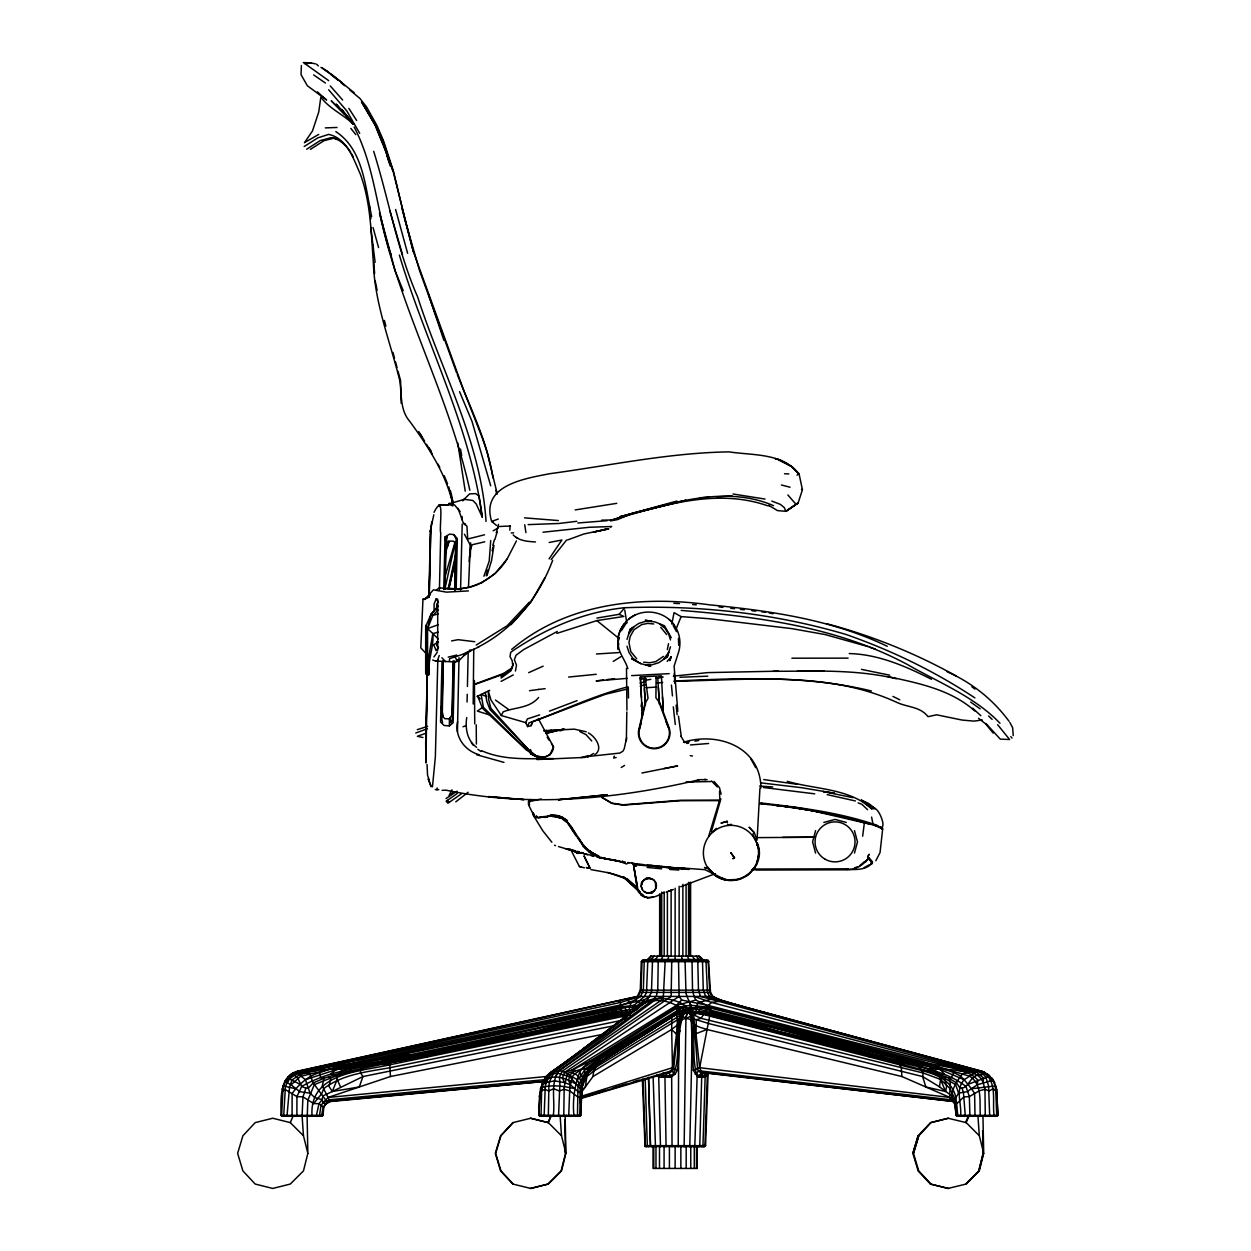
<?xml version="1.0" encoding="UTF-8"?>
<svg xmlns="http://www.w3.org/2000/svg" width="1251" height="1251" viewBox="0 0 1251 1251"><rect width="100%" height="100%" fill="white"/><g stroke="black" fill="none" stroke-linecap="round" stroke-linejoin="round"><path stroke-width="1.5" d="M442.01 661.654L440.555 722.062L444.168 725.517L449.39 725.846L449.406 718.778L451.892 715.165L453.175 660.747M626.501 668.347L626.939 710.115M462.057 519.822L462.072 516.444M474.739 723.86L474.41 680.497M476.396 744.064L476.224 724.814M678.761 1030.48L678.23 1146.745M473.175 704.032L473.754 649.238M626.814 711.975L626.376 740.733M684.141 1146.745L685.939 1016.813M479.07 754.697C464.731 750.709 454.504 736.73 457.569 721.702M574.381 1055.86L550.002 1072.92L544.904 1078.346L540.495 1088.761L538.774 1115.36L540.119 1116.267L579.588 1116.267L580.855 1115.36L582.059 1084.648L584.061 1076.501M692.413 1026.586L689.786 1146.745M468.5 587.204L470.313 545.092L464.434 534.193M427.17 674.023L425.762 742.625L427.357 674.492M428.905 596.774L430.375 530.627L433.831 514.74M437.834 659.668L435.364 756.792L432.471 786.785M439.429 589.518L440.727 533.004C438.898 528.078 445.184 490.627 434.019 512.316L434.019 512.316M443.104 661.075L441.791 719.262L442.604 722.656M444.73 589.315L445.825 540.839L446.873 536.57L446.607 541.855M453.503 661.638L452.252 719.935L451.111 723L449.953 717.636M455.051 589.737L456.146 539.228L453.878 534.599L449.578 534.13L445.028 536.96L443.761 589.565M454.535 660.809L453.112 722.843L449.39 725.846M456.177 589.096L457.334 538.696L453.878 534.599M457.444 731.71L459.008 657.729M460.571 589.956L462.182 524.2M466.717 717.558C465.091 728.363 467.123 740.576 476.584 747.3M467.061 702.03L467.233 694.274M467.421 686.502L468.202 651.568M470.345 556.46L470.657 542.871M540.698 1092.436L541.996 1084.414L544.904 1078.346L548.61 1075.172L557.039 1072.983L569.815 1076.783L580.136 1088.229L579.854 1115.36L578.634 1116.267M427.279 674.977L425.95 762.954L425.653 741.859M429.156 596.852L430.829 526.53L429.187 596.618M443.292 660.966L442.26 715.932L444.824 718.715L449.406 718.778M444.996 588.689L446.06 543.763L445.028 536.96M454.832 590.769L455.442 542.043M685.048 959.97L685.892 990.167C684.062 995.186 696.995 1011.418 688.707 1011.84L685.845 1011.95M697.167 1075.391L694.79 1146.745M701.748 1075.391L699.778 1145.666L698.887 1146.745M624.014 624.061L620.293 630.285L618.103 637.181L617.744 649.16L618.776 643.483M705.251 1073.436L702.953 1145.666L701.936 1146.745M707.394 1073.436L704.923 1145.666L703.844 1146.745M543.341 1081.568L330.139 1101.568L325.823 1104.07L323.774 1107.213L323.024 1115.36L322.054 1116.267L282.085 1116.267L280.896 1115.36C281.272 1100.176 278.457 1075.86 298.113 1071.028L637.306 996.422L640.293 990.167L641.294 961.675L643.061 959.97L708.426 960.471L710.521 992.403L712.961 996.422L718.449 999.94M708.113 1073.436L705.595 1145.666L704.485 1146.745L645.016 1146.432L642.357 1079.285M301.382 65.552L301.038 74.653L307.339 85.725L326.605 100.017L317.347 91.823M469.234 561.715L469.453 556.085M427.044 764.455L427.545 775.26L429.171 779.842M619.229 637.4C615.023 649.566 624.718 658.057 627.846 668.597M429.343 597.165L422.963 599.26L420.789 647.846L426.122 653.538M541.261 798.967L528.469 801.797L531.065 800.265L530.533 799.545L528.469 801.797L528.532 804.831L534.177 816.184M665.219 959.97L663.249 998.892L558.65 1071.028C550.018 1083.819 555.366 1101.099 553.302 1115.36L553.677 1116.267M581.215 1097.565C582.966 1088.995 582.935 1075.453 572.254 1072.92L570.159 1074.828L568.564 1080.129L570.362 1084.789L578.181 1091.685L581.574 1093.171L580.417 1115.36L579.166 1116.267M496.287 532.879L498.492 524.388M759.951 787.958L757.058 840.125L754.275 832.65L749.083 827.192L754.259 832.681L752.711 834.401L756.323 842.032M649.191 959.97L647.752 961.675L646.501 992.403L644.531 996.422L634.054 1005.319L616.071 1007.43L360.788 1061.411L329.92 1069.167L319.959 1072.529L319.834 1074.75L320.741 1077.643L324.087 1078.268L340.976 1072.858L631.02 1013.091M1013.247 735.588L1012.622 727.66L1009.807 722.374M656.54 1075.141L659.183 1077.267L670.943 1077.267L675.133 1074.093L677.432 1070.215C680.263 1051.888 676.713 1032.138 683.531 1014.561L687.268 1011.574L693.257 1011.996L691.787 1015.781C695.853 1034.874 691.662 1055.203 696.463 1074.062L698.699 1075.594L705.892 1075.594L707.347 1074.093L705.142 1077.267L697.87 1077.267L693.273 1070.215L691.287 1021.144L690.286 1014.561L687.471 1011.574L685.923 1018.314L682.139 1019.487L679.59 1023.334L671.662 1029.495L592.958 1076.517L580.949 1092.967M437.021 789.913L437.162 787.989M641.513 884.629L641.685 882.221L641.153 886.302L642.576 889.946L641.153 886.302L642.701 881.408L646.032 878.405L649.019 877.921L653.741 879.813L655.977 882.987C658.042 888.476 652.944 893.965 647.361 893.261L643.593 891.259L647.361 893.261L652.756 892.573L646.376 892.792M985.256 1116.267L984.975 1089.293L983.161 1082.631L983.567 1078.018L976.734 1072.279L964.318 1070.34L708.41 1005.507L681.701 1000.065L676.259 1005.507L675.837 1007.43L677.62 1011.308L675.868 1014.78L589.393 1069.136L584.389 1073.843L577.962 1086.447L577.477 1115.36L576.383 1116.267M656.118 676.9L655.915 697.808L658.792 701.592L668.644 728.082A15.262 15.262 0 0 1 655.149 748.176A15.262 15.262 0 0 1 639.214 729.958L645.704 702.405L648.034 698.308L645.235 677.589M636.352 1009.838L636.165 1006.273C649.801 995.718 672.538 996.343 686.064 1006.273C688.957 1015.28 677.807 1013.263 672.663 1015.624L687.784 1012.653L710.896 1014.78L884.551 1058.283C911.916 1066.743 942.628 1068.245 965.975 1086.447L969.337 1096.611L969.932 1116.267M296.894 1116.267L296.925 1096.611L301.694 1086.447C333.157 1068.166 370.64 1067.181 405.183 1058.283L616.524 1014.78L622.31 1013.748L630.035 1014.968L389.733 1064.804C359.537 1071.685 308.684 1072.951 312.078 1116.267M626.626 737.824L624.218 748.786L622.967 751.163L619.886 753.055L585.296 756.824M992.481 1080.129L989.181 1075.25L981.894 1071.184L705.689 996.422L703.281 990.167L702.515 961.675L701.076 959.97M581.574 1093.171L581.527 1082.913L584.874 1074.734L589.033 1068.589L677.166 1013.341L683.359 1012.168L710.146 1013.341L773.024 1030.12L917.843 1065.273L936.936 1071.607L936.467 1072.858L920.298 1069.136L711.209 1015.312L695.337 1012.888L684.829 1012.888M980.237 1116.267L980.331 1115.36C979.283 1102.006 982.833 1085.289 970.088 1076.36L946.397 1069.167L706.846 1007.055L690.912 1005.319L692.945 1011.433L692.35 1012.653L688.91 1011.84L689.567 1012.544M571.269 1058.205L553.693 1070.34C538.853 1079.363 538.602 1099.957 539.212 1115.36L540.526 1116.267M588.799 1070.997L589.033 1068.589L581.434 1069.167L567.454 1073.342L564.185 1086.947L563.763 1116.267M431.063 530.862L430.469 531.581L431.736 521.964M581.746 1090.637L583.263 1078.268L579.62 1072.529L581.434 1069.167L589.487 1061.411L675.837 1007.43L690.693 1005.319L691.193 1007.931M581.058 1098.456L667.596 1072.826L670.802 1071.028L672.459 1067.697L676.478 1034.217L677.495 1019.706L676.119 1014.154M449.062 503.856L464.23 499.352L472.847 500.463L476.271 504.059L482.229 517.038C470.188 425.496 425.559 342.805 399.397 255.079M958.813 1116.267L957.797 1115.36L955.905 1097.565L958.579 1093.171L967.039 1091.685L977.266 1084.789L977.844 1080.129C965.975 1066.696 945.834 1070.668 929.884 1068.589L928.383 1070.997M580.996 1091.998L584.921 1075.532L593.162 1066.868L593.443 1064.492L599.026 1060.269L677.62 1011.308L686.361 1009.088L696.526 1009.088L710.099 1011.308L940.533 1069.668L964.161 1079.691L971.448 1088.761L974.607 1093.405L975.014 1116.267M697.605 1012.716L711.209 1015.312L709.802 1012.7L711.193 1007.43L695.791 1000.065L676.259 1005.507L571.457 1070.34L564.67 1072.279C560.041 1069.918 554.349 1070.95 549.924 1073.342L546.781 1079.081L545.233 1086.947L544.154 1115.36L545.233 1116.267M572.989 1116.267L573.912 1115.36C572.411 1100.802 574.506 1085.962 579.62 1072.529M862.658 836.2L864.394 822.626L872.698 824.456L882.659 828.991L880.063 852.525L875.825 860.751M592.958 1076.517L593.693 1071.153L596.977 1064.804L655.727 1026.602M688.707 1011.84L687.784 1012.653L690.693 1005.319L689.27 1001.691M832.181 1030.965L984.396 1072.279L992.59 1079.081L996.281 1086.947L997.985 1115.36L996.703 1116.267L957.203 1116.267L956.092 1115.36L954.982 1105.446L951.87 1095.923L939.47 1086.806L940.549 1079.441L939.923 1075.532L920.298 1069.136L917.765 1064.492M455.473 541.574L445.403 586.594M493.957 545.42L491.518 560.745L486.983 575.585M576.586 1084.414C567.063 1078.753 552.958 1072.576 543.513 1081.521L541.62 1090.872L541.042 1115.36L542.277 1116.267M945.506 1076.501L944.646 1079.347L946.632 1086.337L945.6 1091.497L925.865 1086.978L922.612 1076.548L923.316 1073.03L920.298 1069.136M641.075 706.487L641.716 702.655L642.389 715.431L642.201 711.975M961.55 1116.267L960.659 1115.36C961.738 1103.022 954.966 1090.09 964.161 1079.691L977.641 1071.184L981.894 1071.184L988.509 1075.172M307.246 1116.267L307.824 1100.301L314.314 1084.648L336.926 1075.532L362.399 1069.136L364.213 1064.492L616.071 1011.308L635.571 1009.088M425.684 630.066L427.576 628.565L432.846 633.6L428.858 656.009L428.858 674.696L427.576 675.227L425.684 673.179L425.684 626.516L431.032 614.304L438.116 606.235L431.032 614.304L427.576 628.565L427.576 675.227M287.918 1116.267L287.058 1115.36L289.528 1087.385L291.921 1080.129L299.255 1074.828L317.05 1070.309L329.92 1069.167L615.836 1008.838L620.433 1007.055L635.711 1007.383L636.915 1008.932C645.907 997.891 664.875 998.689 676.259 1005.507C686.549 1011.074 699.575 1004.365 710.255 1010.089L899.688 1057.752L940.533 1069.668L944.052 1073.843L939.923 1075.532L955.655 1084.648L958.579 1093.171M515.428 671.036L516.507 665.141L514.38 659.73L516.038 655.258L523.59 649.613L557.289 631.458M558.54 1116.267L559.979 1081.364L559.275 1077.314L562.215 1071.184L671.161 996.422L671.756 959.97M628.956 862.987L628.002 862.439M706.502 1072.826L954.247 1101.568L703.75 1072.826L701.076 1071.028L699.637 1067.697L709.786 1015.624L904.16 1064.382L902.44 1061.552L903.378 1060.269L899.688 1057.752L881.376 1054.484L884.551 1058.283L882.096 1058.815L871.509 1056.36L869.179 1056.97M671.834 624.093L674.039 612.646L681.107 616.602L709.082 618.729L791.742 628.612L825.081 634.554L868.131 646.611M659.996 894.496C654.179 897.686 646.595 899.532 641.169 894.528L641.356 893.511M490.705 540.526L489.219 561.167L483.918 576.242M687.268 1011.574L685.923 1018.314L690.474 1019.487C692.976 1026.273 700.967 1027.384 706.94 1029.495L901.862 1076.517L949.853 1097.455L955.686 1103.835M678.511 1007.055L597.431 1058.205L575.132 1073.671L572.442 1076.36L569.83 1087.385L568.689 1116.267M580.933 1089.934L584.921 1075.532L584.733 1069.668L599.964 1057.752L682.123 1007.774L684.219 1009.838L682.624 1012.935L680.403 1013.482L681.607 1012.356L681.795 1015.781C674.696 1034.202 681.06 1055.875 673.632 1074.062L670.583 1075.594L658.933 1075.594L659.183 1077.267M667.33 649.66L668.534 643.686M456.099 557.399L449.093 588.205M448.202 588.627L455.864 553.442M581.715 1088.605C581.387 1072.435 597.603 1064.789 608.549 1056.36L609.018 1056.97M448.671 588.783L456.146 556.007M327.277 1102.85L330.28 1101.177L545.311 1081.271M677.839 1007.978L680.653 1010.62L678.542 1013.748L674.524 1015.312L605.812 1058.815C594.006 1065.805 582.403 1075.172 580.886 1089.777M444.73 577.571L455.036 542.136M486.201 575.757L487.53 570.096M492.096 550.721L492.91 547.266M638.745 729.833L645.297 702.061L644.39 688.879M307.855 1153.344L303.461 1170.889L290.295 1184.056L272.734 1188.45L255.188 1184.056L242.897 1170.889L237.627 1153.344L242.897 1135.783L255.188 1122.616L272.734 1118.238L290.295 1122.616L303.461 1135.783L307.855 1153.344L307.089 1115.939M564.842 1119.676L565.53 1153.344L561.136 1170.889L547.985 1184.056L530.424 1188.45M565.89 1153.344L561.496 1170.889L548.329 1184.056L530.784 1188.45L512.863 1184.056L500.588 1170.889L495.318 1153.344L500.588 1135.783L512.863 1122.616L530.784 1118.238L548.329 1122.616L561.496 1135.783L565.89 1153.344L565.124 1115.939M965.631 1184.056L978.798 1170.889L983.177 1153.344L982.66 1130.904M978.798 1170.889L983.177 1153.344M983.724 1153.344L979.298 1170.889L966.132 1184.056L947.961 1188.45L930.4 1184.056L918.109 1170.889L912.855 1153.344L918.187 1135.783L930.509 1122.616L948.07 1118.238L966.179 1122.616L979.345 1135.783L983.708 1153.344L982.942 1115.939M711.412 831.555L720.857 798.967M667.971 959.454L668.832 956.124M815.589 830.648L812.587 841.876L815.589 853.104M854.48 853.104L857.482 841.876L854.48 830.648M581.262 1088.057L583.591 1079.441M492.785 545.655L494.395 539.744M284.728 1116.267L283.711 1115.36L285.416 1086.947L288.809 1078.018L297.597 1072.279L408.67 1054.484L405.183 1058.283L409.562 1058.815L423.98 1056.36L627.924 1014.154M639.277 729.943L641.2 722.906M752.336 869.523L845.973 869.414C855.434 870.587 863.503 864.785 869.054 857.764L865.411 861.908L869.054 857.764L872.526 861.923L871.728 864.128M601.152 857.451L604.937 858.186L597.556 857.216M444.73 555.741L448.921 541.527M931.057 1184.056L918.734 1170.889L913.465 1153.344L918.75 1135.783L931.057 1122.616L948.618 1118.238M913.496 1153.344L918.781 1135.783M494.833 539.634L497.179 531.894M708.692 836.215L719.794 799.467L719.528 791.367M627.032 639.386L630.129 629.378L638.729 623.42L645.453 621.387L651.896 621.434L645.281 620.23L655.461 622.075L664.437 625.75L671.255 637.682M670.473 646.798L667.362 656.791L658.761 662.702L652.052 664.797L645.61 664.734L650.755 666.283L640.887 663.655L631.661 658.667L640.887 663.655M447.311 547.062L449.031 541.558M428.858 674.696C427.482 660.637 434.019 647.627 432.846 633.6L438.225 632.162M539.65 714.9L527.375 718.918L525.733 722.625L527.562 726.565L531.065 725.689L532.254 721.968L589.315 700.232L605.515 694.258L627.392 689.035M470.251 550.424L472.049 544.779L484.731 541.808M604.968 858.155L599.651 857.701M769.553 506.42L768.63 505.31L777.528 510.611L785.972 511.331L798.154 502.918L802.423 489.735L799.123 474.16C782.938 452.737 752.742 455.536 729.13 451.877C668.675 452.784 609.331 465.669 549.58 473.722C524.935 478.601 480.212 485.263 491.674 521.448L496.491 525.436M566.031 1116.267L566.328 1115.36M501.025 676.697L511.206 669.066L513.379 663.921L511.034 670.692L501.119 678.073M439.242 655.461L437.6 660.372L435.504 661.013L432.69 660.028M614.319 756.12L613.647 758.09L616.149 757.481M543.075 1084.101L546.343 1076.36L550.002 1072.92M448.624 504.732L449.14 503.293L454.566 504.966L460.118 511.565M330.139 1101.568L322.258 1085.946L324.087 1078.268L313.203 1082.913L308.919 1087.526L305.869 1088.229L301.694 1086.447L297.894 1078.346L294.595 1075.172L291.28 1074.515L298.582 1071.184L638.135 996.422L641.059 990.167L642.029 961.675L643.765 959.97M697.823 1012.731L701.279 1013.482L699.168 1012.935L699.2 1009.838L701.983 1007.774L711.193 1007.43L922.347 1061.411L953.669 1072.529L951.432 1077.643L948.868 1078.268L936.467 1072.858M529.454 802.344L530.533 799.545M608.549 1056.36L605.812 1058.815L607.908 1054.484L599.964 1057.752L599.542 1061.552L597.712 1064.382M527.562 726.565L528.985 722.875C561.762 711.115 593.209 695.775 627.048 687.049M676.025 629.175L681.107 616.602M531.065 725.689L532.519 722.108M542.543 1084.789L545.889 1082.631L552.27 1072.279L645.813 1002.411L651.443 992.403L652.475 961.675L653.663 959.97M437.694 650.379L437.694 599.229L436.192 598.822L434.097 603.967L434.097 611.551M316.222 1116.267L318.989 1103.695L322.117 1099.692L322.899 1095.923L332.297 1091.497L337.207 1079.441L336.926 1075.532L330.764 1073.843L336.112 1069.668L386.966 1057.752L624.702 1007.774L628.737 1012.935L631.223 1012.716L629.284 1009.088L630.754 1003.208L626 998.892M671.24 656.728L669.66 660.575L671.318 656.65L667.158 661.357M555.507 1076.767L558.65 1071.028L656.65 998.892L663.374 996.422M438.945 505.607L439.32 504.732L449.875 504.779L452.94 505.951M679.981 1030.683L678.355 1034.561L676.478 1034.217L671.662 1029.495L671.834 1016.125L678.824 1012.903L681.795 1015.781L683.531 1014.561M867.928 857.076L869.132 854.261L867.631 856.669M290.295 1122.616L293.297 1115.595M550.987 1115.595L547.985 1122.616L530.424 1118.238M548.329 1122.616L551.347 1115.595M968.587 1115.595L965.506 1122.616M966.147 1122.616L969.165 1115.595M552.661 560.26C538.993 597.165 513.223 629.409 477.741 647.252M485.31 692.475L486.795 701.279L489.97 709.583L528.766 749.943L536.538 756.026C543.841 759.576 552.973 755.526 553.536 746.91L538.243 718.543M438.913 505.639L439.32 504.732L448.124 504.779M705.142 1077.267L707.691 1073.061L709.239 1072.826L701.264 1073.061L698.418 1070.965L697.479 1068.198L693.726 1014.921L697.417 1012.903L899.829 1064.804C919.954 1071.372 950.181 1072.295 955.905 1097.565L953.199 1099.692L954.935 1103.695L956.233 1115.36L957.343 1116.267M549.877 754.775L553.521 746.863L551.394 743.673M582.106 1086.806L588.079 1073.03L594.866 1067.838L680.951 1014.921L678.98 1019.018L673.71 1068.198L672.506 1070.965L669.129 1073.061L663.155 1072.826M703.031 1077.267L705.627 1073.061L707.175 1072.826M525.733 722.625L501.354 715.556L503.137 711.85C515.131 707.081 529.267 708.519 538.634 697.495M661.31 959.454L662.967 956.124M697.87 1077.267L701.264 1073.061L703.75 1072.826M305.869 1088.229L302.961 1096.861L302.07 1116.267M516.428 540.901L507.171 558.916L495.161 573.552L480.775 583.451M705.689 996.422L980.143 1071.028L984.271 1072.983L981.237 1075.25L977.469 1075.172C970.025 1076.908 969.353 1086.493 962.05 1088.229L959.58 1087.526L956.671 1082.913L948.868 1078.268C952.433 1085.117 948.195 1092.608 950.307 1099.723L954.247 1102.334L950.307 1099.723L701.076 1071.028L698.418 1070.965L696.463 1074.062L695.04 1074.093M580.48 1050.856L549.267 1073.671L546.359 1078.19L548.532 1075.891M678.511 959.97L679.105 996.422L564.67 1072.279L562.387 1078.018L564.639 1082.631L570.362 1084.789M699.888 1077.267L703.328 1073.061L705.814 1072.826M541.996 1084.414L544.592 1079.691L329.857 1099.723L323.149 1102.772L320.991 1105.446L319.412 1116.267M429.468 669.629L427.576 671.13L425.684 669.629M623.717 1018.627L622.889 1016.125L616.524 1014.78L616.071 1007.43L635.133 1000.065L640.59 996.422L643.327 990.167L644.234 961.675L645.844 959.97M325.823 1104.07L323.149 1102.772L328.075 1097.455L390.453 1076.517L602.341 1034.421M544.842 577.868L531.081 601.919L511.018 624.702M528.798 802.172L529.564 800.875M870.727 863.393L871.556 862.127L867.584 857.56M627.955 862.69L627.502 862.987M621.34 630.754L626.688 622.451M989.697 1116.267L988.571 1085.962L985.913 1077.314L983.474 1074.515L977.641 1071.184L700.451 996.422L698.465 990.167L697.792 961.675L696.604 959.97M549.064 558.884L561.887 540.025L549.173 542.481M304.4 142.802L312.469 130.964L318.739 112.011L320.819 97.203C329.482 108.728 343.196 114.466 353.392 124.209L336.206 104.114L349.811 119.58L331.249 100.768L344.385 114.091M983.958 1116.267L984.584 1115.36M655.587 959.454L657.932 956.124M649.816 996.422L643.843 1000.065L637.916 1007.43L583.576 1048.494M433.909 656.947L437.475 652.006M284.993 1080.833L287.245 1082.631C293.094 1071.763 306.448 1071.966 317.05 1070.309L310.889 1070.34L643.843 1000.065M282.742 1116.267L281.616 1115.36L282.882 1090.966L284.884 1089.293L296.925 1096.611L302.961 1096.861L313.61 1103.538L321.757 1093.702L323.743 1088.605C342.414 1074.453 366.543 1071.81 389.389 1067.838L620.324 1020.66M552.27 1072.279L640.043 1005.507L639.949 1003.208L635.133 1000.065M319.959 1072.529C308.387 1075.563 299.192 1084.101 292.14 1093.405L292.062 1116.267M586.234 731.772L574.225 729.145L544.091 730.787M606.563 858.858L601.027 857.639M633.553 1011.199L637.338 1007.978M551.175 559.494L566.547 540.057M287.245 1082.631L291.061 1084.789L300.584 1076.36L329.92 1069.167L349.045 1068.589L540.51 1030.12L616.446 1013.341L630.457 1012.106M507.015 559.103C493.926 580.448 468.14 592.552 443.511 588.423M596.899 618.088L619.12 614.319L624.812 607.72C699.074 604.999 774.713 613.365 846.02 634.476C891.337 650.317 934.888 671.349 974.889 697.917M651.192 959.454L654.07 956.124M570.503 1116.267L571.285 1115.36M422.963 599.26L424.933 599.401L433.378 589.862L446.451 592.145L468.421 590.91M636.665 1008.838L637.963 1007.055L634.054 1005.319L632.271 1007.931L632.725 1011.433L616.649 1012.7L554.881 1026.18L540.51 1030.12L542.308 1030.308L513.457 1037.063M468.14 792.243L455.771 801.86M323.149 1102.772L322.117 1099.692L314.767 1097.565L310.06 1093.171L305.416 1079.691L299.255 1074.828L297.597 1072.279L298.113 1071.028M513.223 1122.616L500.947 1135.783L495.677 1153.344L500.947 1170.889L513.223 1184.056M529.314 602.216L507.077 625.813L476.193 645.063M446.06 543.763L448.624 541.073L453.347 541.167L455.583 543.231M988.556 1116.267L989.416 1115.36M648.425 959.454L651.63 956.124M868.194 857.889L872.432 862.768C866.052 870.665 855.012 869.523 845.973 869.414L756.026 869.508M321.398 1116.267L323.258 1106.932L327.387 1102.334L313.203 1082.913L309.669 1073.671L306.214 1072.92M468.03 651.536L458.429 661.2L455.192 661.967L435.504 661.013M438.194 610.019L432.846 615.367L427.576 628.565L438.116 624.796M706.846 1007.055L711.506 1002.411L723.359 1000.722L745.721 1007.508M712.413 832.181L716.323 828.365M956.515 1106.932L954.935 1103.695L956.952 1103.538L963.864 1096.861L969.337 1096.611L979.126 1090.872L984.975 1089.293L989.15 1090.966L992.95 1088.745L995.78 1090.966L996.703 1115.36L995.483 1116.267M424.933 599.401L430.36 594.725M864.566 861.501L859.5 865.927M993.106 1116.267L994.076 1115.36C992.137 1101.537 997.454 1082.834 984.287 1072.983L987.883 1074.515L994.733 1082.631L991.777 1078.018L988.306 1076.767L967.727 1084.414M547.594 1075.829L555.991 1069.668L553.442 1071.7M574.475 1116.267L575.476 1115.36M362.399 1069.136L360.507 1070.856L360.616 1073.03L362.962 1076.548L359.272 1086.978L332.297 1091.497L328.982 1086.337L330.764 1079.347L328.716 1076.501M581.574 1090.372L585.312 1086.978L586.891 1076.548L593.693 1071.153L682.843 1016.531L685.923 1018.314L690.364 1016.531L694.149 1019.018L708.942 1023.615L922.612 1076.548L939.47 1086.806M293.015 1072.983C287.12 1077.064 283.398 1083.835 282.882 1090.966L282.288 1088.745M540.495 1088.761L542.105 1087.385C553.005 1084.414 564.404 1086.306 575.21 1088.761M464.23 499.352L462.573 500.775L469.578 493.926L475.708 493.598L479.008 496.115L482.229 517.038M992.34 1116.267L993.403 1115.36M649.019 877.921L643.78 880.016L641.81 882.956C644.03 877.232 652.553 876.873 655.446 882.205L655.696 888.413L654.273 890.79L648.956 893.214M591.051 852.103L589.315 850.743L599.573 857.326L604.358 858.53M693.273 1070.215L699.637 1067.697L949.853 1097.455M461.197 793.994L447.905 803.236L446.169 801.219L457.115 793.603M659.121 959.97L658.229 961.675L657.745 990.167L656.243 996.422L651.458 1001.05L555.335 1071.184L552.942 1074.515L549.549 1081.364L548.892 1085.962L548.345 1115.36L549.205 1116.267M455.192 661.967L458.116 659.621M572.254 1072.92L575.507 1070.309L571.457 1070.34L589.487 1061.411L599.964 1057.752M511.659 649.441C566.281 603.17 640.934 595.382 709.411 604.812C770.147 610.832 831.727 619.526 887.272 646.298M510.142 525.952L509.782 530.143M594.741 754.775C603.889 748.817 595.382 736.62 588.361 732.898M586.438 1072.858L591.176 1069.136M577.43 1116.267L578.587 1115.36M436.192 590.206L439.117 587.939L458.46 588.799M632.083 862.893L633.538 865.067L637.494 887.303M583.717 1048.807L599.292 1037.048M608.643 1029.995L625.766 1017.079M995.077 1116.267L996.281 1115.36M677.62 1011.308L651.38 1030.308L640.168 1037.063M622.638 861.188L622.81 862.69L626.876 864.034M578.447 1053.107L581.574 1050.777M598.744 1037.986L604.999 1033.342M623.733 1019.393L626.845 1017.063M563.357 1064.257L566.312 1062.083M708.566 1007.978L704.422 1010.62L705.267 1011.934L760.905 1026.18L796.652 1037.063M580.136 1088.229L581.105 1087.526L577.18 1079.691L564.67 1072.279M446.013 798.545L457.084 791.195M453.331 792.399L449.093 795.401L451.955 789.881M995.671 1087.385L993.466 1081.364L990.761 1080.833L977.266 1084.789M996.562 1116.267L997.845 1115.36L996.734 1089.293L995.78 1090.966L995.092 1085.962L971.448 1088.761M304.181 146.508L317.863 137.86L328.685 134.389C346.996 138.314 353.501 158.893 360.241 173.936C370.765 202.255 371.078 232.811 373.361 262.554C374.612 303.336 390.187 341.617 399.82 380.789C401.821 394.472 399.913 410.187 409.734 421.321C427.748 446.013 445.387 472.847 452.549 502.918M306.683 149.244L320.178 140.597L331.062 137.688C339.615 138.877 346.308 145.304 350.733 152.356M310.404 149.354L324.025 140.675L333.892 138.189L337.395 139.127M593.646 753.477L587.298 757.246M463.996 655.43L471.361 650.332L469.406 650.16M787.833 494.943L795.964 504.247L798.154 502.918L785.972 511.331L784.236 507.531L780.421 504.419L771.804 501.088M786.598 510.815L798.154 502.918M529.924 801.328L528.907 802.016L529.658 800.593M512.457 667.534L501.542 674.868L475.724 684.156M663.499 656.4L655.774 661.591L649.769 662.764L643.686 662.217M577.18 1079.691L579.448 1078.19L584.733 1069.668L593.443 1064.492M425.684 656.415L429.468 656.415M429.468 663.499L425.684 663.499M658.808 1024.585L670.223 1017.172M606.844 1057.189L666.298 1018.955M656.603 1026.18L679.856 1011.934L686.033 1010.98L705.267 1011.934L704.641 1012.763L706.049 1014.201L703.703 1014.154L701.123 1018.314L696.26 1019.706L696.056 1034.217L699.637 1067.697M611.833 1054.265L639.777 1036.516M644.718 1033.373L649.644 1030.245M654.586 1027.118L659.512 1023.975M664.437 1020.847L667.737 1018.752M629.081 618.87C642.42 607.751 664.125 610.644 674.086 624.875M613.225 661.404L620.903 656.666M621.231 767.473L624.562 765.456M305.353 142.129L318.755 134.404M475.02 683.984L503.637 673.445M482.167 707.597L477.397 711.1L489.204 714.837M332.297 1091.497L362.962 1076.548L614.898 1025.554M797.012 475.13L798.513 474.27M493.191 530.784L498.305 527.875M433.049 645.016L438.475 642.107L437.287 642.733M864.191 867.568L869.492 864.722M501.104 681.357L513.27 674.93M386.966 1057.752L381.93 1060.269L382.931 1061.552L381.977 1064.382L389.733 1064.804L390.453 1076.517M476.975 696.463L489.72 690.364M627.564 1013.482L628.737 1012.935L622.31 1013.748L622.232 1010.62L618.338 1007.978M544.154 757.293L550.19 754.556M478.82 646.97L462.01 654.586L449.625 658.667L449.422 661.154M528.673 672.663L543.137 666.173M706.94 1029.495L693.742 1034.561L692.006 1030.683M668.347 891.353L671.74 889.946M676.963 501.041L619.917 516.788L686.001 500.291L633.319 513.051L617.415 519.634L610.488 520.885M664.078 892.354L661.638 893.37L664.093 892.495M854.464 867.975L857.826 866.599M427.404 728.723L415.754 733.008M666.158 892.119L673.335 889.477M549.47 711.131L577.102 700.638M680.732 886.709L715.431 873.62M752.867 869.414L754.994 868.616M425.528 733.367L417.349 736.292L422.947 737.527M498.273 519.04L491.674 521.448L493.301 522.339M479.008 584.092L470.11 587.235L459.555 588.846M545.889 1082.631L554.568 1080.833L564.639 1082.631M462.979 726.753L466.357 725.58M427.654 726.331L417.271 729.677M531.112 752.821L530.737 753.743L535.631 756.417M610.535 520.385L633.319 513.051M556.851 633.381L596.868 620.605L623.874 616.462L619.12 614.319M757.011 844.441L757.871 846.583L757.246 844.722M653.022 897.03L647.877 897.78M559.838 730.928L561.574 730.381M544.967 817.513L547.907 816.59L545.217 817.012M581.387 1096.283L672.459 1067.697L677.432 1070.215M581.512 1097.627L592.646 1094.25M596.352 1093.124L605.64 1090.293M613.053 1088.042L626.047 1084.101M633.459 1081.849L639.026 1080.16M610.769 520.385C660.856 505.873 716.088 487.671 767.567 505.764M640.59 996.422L620.637 1002.411L297.597 1072.279M580.683 1098.065L670.802 1071.028L672.506 1070.965L673.632 1074.062L675.133 1074.093M640.074 683.171L645.657 681.514M727.253 821.297L720.967 823.111L727.253 821.328L727.41 822.908M545.843 733.446L563.388 729.208M610.332 526.89L611.676 526.515L589.33 527.281L543.043 532.207M610.988 520.322L612.365 519.963L601.622 520.181M438.194 613.928L432.846 615.367L431.032 614.304M823.815 822.439L835.043 819.421L846.255 822.439M581.058 757.606L588.298 755.713M619.917 516.788C668.863 504.184 724.173 484.262 773.556 505.685M554.881 1026.18L616.071 1011.308M484.512 534.803L467.702 539.025L466.951 526.186L463.464 523.528L458.054 508.344M547.281 816.559L552.754 815.84L560.167 817.544M546.546 733.117L562.371 729.317M448.202 657.119L456.803 655.055M640.168 685.986L645.641 684.688M305.416 1079.691L336.112 1069.668L364.213 1064.492M405.48 1057.189L582.919 1018.955M699.246 779.748C616.524 799.17 529.877 807.755 445.981 790.163L442.103 790.351M305.353 64.02L310.842 62.894L315.236 63.817M641.919 773.009L677.604 765.909L663.828 768.63M694.993 741.171L698.777 740.451M966.726 1072.92L962.817 1073.671C956.702 1081.13 948.227 1093.108 954.091 1102.772M381.977 1064.382L423.98 1056.36L427.279 1056.97M685.861 742.406L689.082 741.796M451.564 640.903L458.132 639.683L474.801 641.716M543.904 730.819L546.781 730.303M645.407 680.309L650.817 679.34M695.337 1012.888L696.26 1012.716L696.4 1006.273L697.777 1003.208L700.232 1002.051L712.851 998.892L724.657 1001.05M563.106 729.724L544.701 731.069M686.799 743.454L688.613 743.157M575.225 509.923L616.727 503.34M560.417 817.356L551.535 815.636L539.384 817.247M624.812 607.72C583.638 611.817 544.607 628.878 510.768 652.209L510.001 656.634L512.175 660.669L512.754 665.501M540.839 817.059L543.794 816.637M655.696 678.136L663.155 677.072M529.517 690.708L538.728 689.426M982.285 719.997L973.841 721.123L961.988 720.044L936.639 714.806L928.023 716.667C920.204 706.471 907.272 707.347 896.701 702.327C827.443 670.473 748.192 680.247 674.117 681.232M683.484 742.234C717.746 731.538 760.561 746.769 760.921 787.989M546.39 730.944L551.456 730.287M541.026 817.56L538.243 817.888M603.498 680.028L596.133 680.935L627.267 678.355M607.173 679.559L614.538 678.636M576.82 521.292L559.15 523.465L528.172 524.622M656.978 683.109L662.702 682.42M674.117 681.044C739.716 678.042 807.098 675.305 871.322 690.959M538.509 689.457L545.139 688.66M536.304 817.841L537.101 817.747M538.258 817.528L539.619 817.372M646.032 878.405L651.63 878.609M673.351 676.134L707.878 672.6L778.529 671.161M607.11 520.682L577.837 522.981M604.342 529.392L607.814 529.048L593.427 532.144L608.815 528.735L583.842 534.005L567.657 539.916M568.595 677.057L596.227 674.289M727.425 824.831L731.569 824.409M904.16 1064.382L899.829 1064.804L901.345 1067.838L901.862 1076.517M562.981 729.224L564.623 729.067M658.135 677.667L661.888 677.307M328.075 1097.455L549.001 1076.251M847.177 869.038L848.413 868.929M555.538 816.747L562.809 818.342M708.613 743.485L690.458 744.955M541.339 817.153L543.262 816.981M538.024 817.388L534.771 816.606M704.204 779.482L705.642 779.389M596.461 653.992L619.136 652.553M645.876 687.737L656.759 687.049M511.221 532.973L513.645 532.817M699.622 497.773L709.223 497.257M716.901 496.85L732.273 496.021M631.63 675.618L669.222 673.648M641.45 697.495L640.371 676.916L661.404 675.821L663.343 712.867M787.254 781.312C815.089 789.506 849.288 788.161 871.65 808.803L875.2 808.615C880.704 811.055 888.476 834.057 877.123 825.347C840.047 812.431 799.921 807.442 760.921 802.97M536.992 759.545L585.296 757.387M498.398 526.53L510.424 526.014M679.903 677.26L707.785 676.181M325.307 127.899L337.019 127.461M438.788 789.631L435.27 789.584M685.892 782.141L693.054 781.891M791.883 658.198L848.1 658.135M686.705 782.016L710.928 781.547M553.63 758.575C529.595 758.45 503.997 760.811 481.541 750.631M551.159 816.215L559.979 817.826M758.278 837.623L814.604 837.216L782.688 837.357M772.977 671.334L824.378 670.989M797.45 671.083C830.492 670.802 863.988 671.083 896.31 678.73M846.474 868.82L847.443 868.82M452.518 588.908L454.52 588.908M697.667 779.701L707.143 779.67M752.211 869.523L847.834 869.492M641.826 960.471L708.426 960.471M641.294 961.675L708.973 961.675M640.293 990.167L709.974 990.167M639.746 992.403L710.521 992.403M637.306 996.422L712.961 996.422M280.896 1115.36L323.024 1115.36M538.774 1115.36L580.855 1115.36M956.092 1115.36L997.985 1115.36M918.109 1135.783L912.855 1153.344M644.672 1145.666L705.595 1145.666L645.016 1146.432M930.4 1184.056L948.618 1188.45M720.185 800.187L679.887 800.327L623.029 804.784L611.911 803.111L602.091 797.356M550.346 814.808C569.674 813.682 574.537 836.215 585.577 847.334M313.61 1103.538L318.989 1103.695L323.774 1107.213M720.138 800.624L680.997 800.671L623.201 805.128L611.755 803.408L601.809 797.512M310.842 62.894L303.368 62.55L328.716 80.658M784.533 473.738L788.802 473.941M778.888 460.102L792.321 466.951L780.921 460.337L775.135 458.617L778.669 459.555M673.851 603.295L679.496 603.592M689.051 869.461L635.586 864.785M640.34 678.323L646.188 678.683M759.513 786.081L772.774 786.942M669.676 869.445L678.855 870.024M685.36 868.616L649.3 865.77M677.26 867.615L705.001 869.695L725.924 879.938L739.513 879.375L747.723 875.356L756.433 865.035L759.248 851.743L757.324 842.736M668.018 867.49L684.813 868.663L639.886 864.676M640.012 678.574L644.969 678.933M565.702 848.678L567.845 849.32M665.235 867.271L682.843 868.538M692.585 604.546L696.307 604.827M849.257 653.554C878.421 654.304 905.865 666.298 931.495 679.293M524.529 517.851L558.384 520.557M668.065 866.99L661.2 866.38M761.687 803.736L767.379 804.205M899.688 1057.752L964.318 1070.34L958.016 1070.309C967.445 1071.654 979.298 1072.091 983.161 1082.631M653.741 623.952L647.721 623.405L641.732 624.577L633.991 629.769L630.176 636.509L628.956 642.482L630.785 651.599L636.743 658.808M760.671 782.845L801.422 787.677L834.605 793.259L823.111 791.539L852.869 797.638M647.048 865.004L655.868 865.88M759.654 803.58L793.181 807.364L821.938 812.321L785.691 806.316M650.332 865.864L659.903 866.771M647.127 867.443L661.685 868.82M681.232 610.425C758.778 616.743 837.795 627.158 907.319 664.469C938.813 682.577 974.545 696.635 1000.002 723.266M535.475 541.964C527.641 541.433 518.837 540.964 513.176 534.912M643.561 864.629L636.399 863.706M650.536 865.379L665.376 867.068M719.075 606.923L722.953 607.376M730.693 608.267L734.572 608.705M740.389 609.378L744.251 609.816M752.007 610.707L755.885 611.16M761.687 611.833L765.565 612.271M687.471 1011.574L693.351 1012.247M310.06 1093.171L299.787 1091.685L291.061 1084.789M760.921 803.486L766.582 804.143M774.119 805.034L777.887 805.472M783.533 806.144L798.607 807.911M760.389 803.47L767.911 804.362M773.54 805.018L779.185 805.691M782.938 806.144L797.982 807.927M763.36 787.489L814.729 793.838M636.556 864.253L634.241 863.956L636.681 864.457L633.538 865.067M628.987 862.69L634.538 863.44M773.024 804.862L810.085 810.226L869.382 824.018M763.751 779.576L796.934 784.268M667.596 1072.826L669.129 1073.061L670.943 1077.267M664.25 1072.826L665.782 1073.061L667.627 1077.267M882.596 828.006L879.328 827.067M536.538 756.026L544.326 757.23M733.07 494.004L765.033 499.071M320.944 67.398L332.328 74.904L354.174 92.777M589.94 868.131L584.014 855.809L589.972 868.147L586.281 867.522L587.845 868.303M690.239 755.651L692.428 756.026M566.766 848.913L568.095 849.148M606.704 858.702L616.884 860.547M621.982 861.454L625.375 862.08M799.858 808.146L848.069 817.904L877.811 826.27L872.995 824.174L871.603 817.059M602.263 858.155L622.826 862.064M585.015 847.553L589.221 851.243L588.064 850.258L598.478 856.263M769.256 613.006L772.962 613.725M887.741 676.541C918.156 683.046 950.885 689.582 974.764 710.943M861.501 669.363L889.68 675.196M615.164 860.438L623.217 862.142L599.292 857.482L598.494 855.903M977.125 1070.731L984.396 1072.279M599.135 857.592L589.252 852.15L582.716 846.114M590.941 869.586C609.628 873.214 628.925 874.324 640.105 892.385M643.968 896.873L647.705 897.686M827.177 794.635L855.403 800.953M282.882 1085.774L295.611 1088.761M593.818 855.887L580.558 852.807M596.633 856.747L599.401 857.388M570.55 849.241L579.416 866.536L584.373 867.819M829.757 813.682L871.181 824.096M579.401 866.521L581.434 867.006M503.934 762.375L476.584 754.697M584.983 854.105L587.642 854.777M590.675 855.465L593.865 856.263M644.281 896.795L647.189 897.546M781.406 484.981L790.085 487.233M582.497 853.245L585.734 854.089M710.099 1011.308L883.988 1057.189M976.734 1072.279L711.506 1002.411L694.024 996.422L692.522 990.167L692.038 961.675L691.146 959.97M579.291 852.338L572.379 850.477M954.622 1064.851L960.268 1066.352M826.739 623.733C871.744 635.68 915.404 653.257 956.092 675.947M708.785 868.694L704.485 867.537L708.692 868.773L713.633 873.886L707.613 867.131L709.38 869.476M572.739 850.086L574.412 850.539M576.914 851.665L578.963 852.228M749.49 1008.525L787.067 1018.721M790.835 1019.753L828.412 1029.948M542.903 758.372L530.627 753.743L530.549 749.552M566.844 849.132L572.614 850.789L558.478 846.552M577.462 851.384L579.229 851.884M578.681 852.416L581.824 853.291M576.664 851.822L569.236 849.507L574.272 850.93M568.22 848.788L570.143 849.335M540.135 1096.861L539.228 1096.611L540.01 1093.405L541.62 1090.872L545.029 1089.293L548.563 1090.966L553.74 1088.745L559.291 1090.966L564.045 1089.293L569.784 1090.872L577.305 1096.611L580.12 1096.861L580.667 1103.538L580.573 1099.707M581.152 852.416L583.216 853.01M581.574 853.401L574.85 851.462L577.962 853.495L574.146 851.478M720.92 877.827L726.065 879.39M635.383 865.755L636.556 866.114M737.59 1018.955L760.905 1026.18M605.203 858.78L605.406 858.624M638.307 889.758L627.345 879.218L607.658 872.416M557.883 816.559L562.481 818.42M555.553 845.598L554.521 845.254M801.469 489.407L802.423 489.735M869.945 647.236L875.387 649.128M537.383 757.23L530.737 753.743L530.471 750.459L530.627 753.743L541.855 758.857M486.608 696.494L481.119 694.477L483.418 707.315L526.78 750.193L535.225 756.042M858.108 802.876L861.876 804.284L867.584 809.71M559.306 815.84L567.501 820.75L561.777 816.747M956.952 1103.538L950.041 1088.605L940.549 1079.441L923.316 1073.03L701.123 1018.314L693.726 1014.921L691.787 1015.781L690.286 1014.561M706.502 959.97L708.238 961.675L709.739 992.403L712.132 996.422L726.925 1002.411M593.177 853.745L594.162 854.152M617.885 1000.722L620.637 1002.411L620.433 1007.055M646.423 1146.745L645.344 1145.666L643.077 1079.285M721.483 1000.331L709.677 996.422L707.44 992.403L706.033 961.675L704.422 959.97M516.116 537.383L517.742 538.071M648.331 1146.745L647.314 1145.666L645.203 1079.285M316.44 64.129L318.395 65.912M300.256 1084.414L289.841 1079.081L288.027 1076.767M594.006 853.854L598.65 855.965M861.36 800.108L868.694 803.517L875.2 808.615L861.36 800.108L871.65 808.803M892.948 696.432L899.782 699.778M953.669 1072.529L960.283 1075.829L964.161 1079.691M651.427 1146.745L650.442 1145.666L648.534 1077.346L650.489 1145.666M579.823 731.554L586.031 734.665L591.739 740.952M562.074 818.701L566.5 822.157M589.252 852.15L598.15 856.7M464.09 523.325L465.622 524.122M712.132 996.422L719.184 1000.065M947.054 671.678C971.699 682.561 993.028 699.544 1008.978 721.202M881.689 828.725L882.659 828.991L881.564 828.303M627.345 879.218L623.248 876.967L638.073 890.477M335.815 131.605C363.353 149.62 365.323 187.243 371.672 216.517M655.477 1146.745L653.147 1077.346M593.459 854.292L581.621 844.065M322.523 68.054L327.965 71.807M313.641 74.904L325.416 83.035M477.835 749.302L480.963 751.507M623.248 876.967L627.032 879.625M589.065 851.04L591.191 852.541M539.775 1115.36L541.073 1116.267M970.635 702.046L980.158 708.879M495.459 700.06L508.547 709.458M971.886 686.83L974.967 689.082M640.543 894.559L642.701 896.154M326.12 70.728L342.242 82.801M623.78 877.248L638.245 890.618M565.749 820.75L563.748 819.217L565.812 820.922M542.152 1115.36L543.325 1116.267M659.887 624.265L664.906 628.19L668.487 633.663L670.489 639.949M712.617 872.917C731.616 892.479 767.457 870.149 757.809 844.425M637.603 661.904L632.599 657.979L629.003 652.506L627.001 646.22M978.579 718.309L985.741 723.985L993.153 733.055M641.482 893.746L643.765 895.56M330.733 74.372L338.333 80.439M711.491 780.984L717.355 786.973M596.868 620.605L619.214 638.667M660.481 1146.745L658.73 1077.346M340.882 82.55L344.697 85.709M349.905 90.088L359.913 98.438L366.684 107.117L376.958 125.522L383.916 141.91L393.518 171.324L405.199 220.551L419.445 270.263L456.584 372.673M957.375 1115.36L958.422 1116.267M972.621 708.191L980.815 715.666M545.717 1115.36L546.718 1116.267M984.271 1072.983L988.306 1076.767M985.976 723.547L1000.284 739.122L1009.62 739.513L997.626 724.704M526.765 750.225L482.558 708.394L477.663 696.135L480.306 698.871M639.198 892.588L641.794 895.075M988.634 715.994L992.137 719.372M713.555 873.792L709.129 869.085L709.974 870.274M432.846 633.6L438.194 638.948M633.491 864.676L635.086 866.271M798.92 473.816L791.836 466.576L799.123 474.16M698.637 956.124L701.842 959.454M441.916 657.807L445.528 661.591M627.908 879.39L640.262 892.432M330.28 85.959L342.649 100.002M328.669 89.791L346.808 110.948L359.709 133.341M528.751 749.912L490.877 708.301L488.672 699.747L488.297 691.052L491.033 700.138L501.354 715.556M713.977 781.375L719.45 787.583L721.139 794.15M696.197 956.124L699.074 959.454M960.002 1115.36L960.784 1116.267M551.863 842.236L542.84 830.836L533.301 815.324M447.311 800.405L449.046 802.423M550.252 1115.36L551.019 1116.267M640.434 893.652L641.169 894.528M660.747 627.361L666.689 634.538M567.766 822.892L569.518 825.05M1010.808 736.604L1011.996 738.074M566.812 821.876L576.289 836.184M353.548 124.084L341.726 109.447L353.189 124.209M350.859 128.4L355.8 134.639M666.064 1146.745L664.922 1075.391M965.334 1116.267L963.426 1092.436L962.05 1088.229M351.687 1070.997L349.045 1068.589L340.084 1071.607L340.976 1072.858M471.361 742.719L473.144 745.189M577.227 837.357L582.278 844.347M679.105 996.422L681.701 1000.065M692.335 956.124L694.68 959.454M684.876 742.719L680.919 736.229M436.192 598.822L438.413 602.028L436.677 604.264L436.677 609.862M577.993 837.732L582.075 843.627M455.239 657.604L457.053 660.262M528.594 803.33L529.564 804.768L528.985 803.361M547.125 737.199L549.267 740.436M420.336 434.144L422.275 437.146M348.857 108.384L356.66 120.503M429.124 447.905L431.079 450.985M418.725 431.564L420.727 434.722M572.317 829.601L574.272 832.697M572.645 829.82L573.646 831.415M570.534 826.145L576.164 835.308M578.212 837.388L581.996 843.706M421.728 436.302L424.574 441.071M426.482 444.246L432.174 453.769M570.315 825.879L571.863 828.506M536.272 815.73L536.992 816.919M532.738 812.431L534.427 815.621M351.547 153.826L353.204 156.782M437.866 463.933L439.758 467.311M673.147 625.547L676.541 631.646M750.647 758.466L755.667 767.629M534.458 816.887L533.004 813.807M375.816 125.538L379.006 131.746M598.994 857.451L598.4 856.247M687.299 956.124L688.957 959.454M638.808 892.51L637.197 889.211L633.741 865.973L637.51 887.381M634.038 1011.433L633.084 1007.931L634.054 1005.319L634.382 1009.713M694.024 996.422L695.791 1000.065M379.663 133.2L381.649 137.563M963.786 1115.36L964.193 1116.267M533.27 812.915L534.24 815.058M337.207 1079.441L340.46 1086.806M354.142 127.008C375.3 167.29 376.832 213.452 391.25 255.955L379.522 212.889C399.804 308.325 448.921 394.988 469.829 490.22M940.549 1079.441L945.6 1091.497M459.555 391.641L472.049 421.509L490.72 485.81M665.845 721.342L668.644 728.082M403.213 290.685L394.941 270.513L390.64 253.734M444.199 475.708L447.514 483.777M457.256 374.315C470.329 408.358 487.499 441.54 492.957 477.929M434.097 645.641L436.192 650.786L438.413 647.58L436.677 645.36L436.677 641.622M382.306 139.017L393.049 171.278M380.804 137.454L393.111 171.371L413.299 251.514L463.855 390.734L482.323 437.975L486.905 451.564L497.288 494.02M385.621 151.168L375.269 125.272L361.555 101.894L375.269 125.272L382.008 141.598M373.674 151.308C388.873 199.8 397.177 250.294 417.725 297.159C441.54 371.312 481.056 442.322 486.029 521.448M384.589 146.914L387.81 155.953M428.499 294.47L443.886 340.319M386.199 152.95L389.045 161.879M388.373 157.814L390.093 163.412M387.028 155.577L390.14 165.883M389.827 210.715L402.478 254.532M448.843 487.014L452.768 502.886M373.048 227.541L378.584 247.589M395.613 209.496L407.607 253.265M384.37 320.459L385.887 326.104M392.986 352.469L394.503 358.114M395.519 361.883L397.036 367.528M398.053 371.297L400.586 380.711L401.149 403.197M401.884 208.166L413.299 251.514M681.435 956.124L682.295 959.454M672.037 1146.745L671.662 1075.391M450.438 490.814L452.315 498.242M440.978 707.112L443.182 715.807M564.654 1149.825L565.53 1153.344M541.511 1086.447L541.902 1088.229M375.191 280.849L377.114 290.295M968.462 1115.36L968.649 1116.267M525.905 532.598L524.716 524.763M430.344 530.659L430.532 531.628M457.725 442.791L465.231 491.19M460.509 449.062L461.682 455.63M624.765 610.097L626.829 623.045M370.734 227.401L375.112 262.257M662.279 1075.594L662.53 1077.267M452.784 500.103L453.362 503.918M675.259 724.501L673.319 706.846M681.279 736.511L678.48 716.197M370.359 214.844L370.89 218.675M496.021 490.267L496.491 493.864M451.892 715.165L451.986 715.994M369.342 205.305L369.749 209.12M669.191 619.526A31.197 31.197 0 0 1 678.464 652.553L674.117 666.095L677.807 711.272M676.15 705.157L677.119 714.774M671.443 685.063L672.444 695.9M674.195 673.398L675.008 683.453M373.783 262.616L374.628 273.562M977.938 1115.783L979.314 1135.783M560.12 1115.783L561.496 1135.783M302.085 1115.783L303.461 1135.783M373.142 244.961L373.392 248.699M662.498 696.854L663.202 709.38M657.823 678.902L659.433 704.376M643.812 679.778L645.422 705.267M455.927 544.122L455.99 545.123M658.401 688.003L659.152 701.185L669.16 727.91A15.794 15.794 0 0 1 655.196 748.724A15.794 15.794 0 0 1 638.698 729.849M640.34 676.916L642.107 710.099M678.433 638.37L678.714 645.344M671.662 1029.495L672.459 1067.697M628.283 687.034L628.502 697.949M697.245 1147.214L697.245 1168.434L653.022 1168.434L653.022 1147.214M696.494 1147.214L696.494 1168.434M694.289 1147.214L694.289 1168.434M690.615 882.362L690.615 956.389M690.771 1147.214L690.771 1168.434M690.083 882.362L690.083 956.389M688.535 882.362L688.535 956.389M686.189 1147.214L686.189 1168.434M686.08 884.316L686.08 956.389M682.874 884.316L682.874 956.389M680.857 1147.214L680.857 1168.434M679.137 886.255L679.137 956.389M675.133 888.21L675.133 959.454M675.133 1147.214L675.133 1168.434M671.13 890.149L671.13 956.389M669.41 1147.214L669.41 1168.434M667.393 892.104L667.393 956.389M664.187 892.104L664.187 956.389M664.078 1147.214L664.078 1168.434M661.732 892.104L661.732 956.389M660.184 894.058L660.184 956.389M659.652 894.058L659.652 956.389M659.496 1147.214L659.496 1168.434M655.977 1147.214L655.977 1168.434M653.773 1147.214L653.773 1168.434M426.294 625L426.294 674.696M618.103 637.181A31.197 31.197 0 0 1 635.195 614.992M630.129 629.378L628.862 633.757L633.913 626.829L630.129 629.378M668.628 652.412L667.362 656.791L663.577 659.34L668.628 652.412M650.801 956.124L647.486 959.454L702.781 959.454L699.465 956.124L650.801 956.124M734.509 857.826L732.805 858.702L734.478 857.858L730.959 852.901L734.478 857.858M606.985 794.729L558.415 799.749L606.985 794.729M523.731 799.608L488.625 796.606L523.731 799.608M431.142 786.613L428.202 778.747L431.126 786.613M825.05 859.187A19.985 19.985 0 0 0 855.027 841.876A19.985 19.985 0 0 0 825.05 824.565A19.985 19.985 0 0 0 825.05 859.187M717.167 876.81A27.585 27.585 0 0 0 758.544 852.932A27.585 27.585 0 0 0 717.167 829.038A27.585 27.585 0 0 0 717.167 876.81"/></g></svg>
